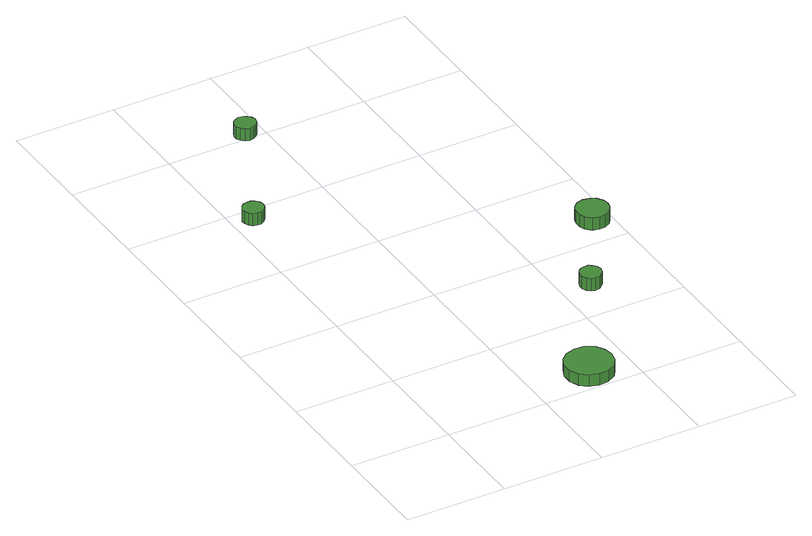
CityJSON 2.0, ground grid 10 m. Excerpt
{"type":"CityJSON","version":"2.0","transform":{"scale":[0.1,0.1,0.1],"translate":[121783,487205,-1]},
"CityObjects":{
"tree1":{"type":"SolitaryVegetationObject","attributes":{"function":"something"},"geometry":[{"type":"MultiSurface","lod":"1","boundaries":[[[0,1,2,3,4,5,6,7,8,9,10,11,12,13,14]],[[15,16,17,18,19,20,21,22,23,24,25,26,27,28,29]],[[0,29,28,1]],[[1,28,27,2]],[[2,27,26,3]],[[3,26,25,4]],[[4,25,24,5]],[[5,24,23,6]],[[6,23,22,7]],[[7,22,21,8]],[[8,21,20,9]],[[9,20,19,10]],[[10,19,18,11]],[[11,18,17,12]],[[12,17,16,13]],[[13,16,15,14]],[[14,15,29,0]]]}]},
"tree2":{"type":"SolitaryVegetationObject","attributes":{"function":"something"},"geometry":[{"type":"MultiSurface","lod":"1","boundaries":[[[30,31,32,33,34,35,36,37,38,39,40,41,42,43,44]],[[45,46,47,48,49,50,51,52,53,54,55,56,57,58,59]],[[30,59,58,31]],[[31,58,57,32]],[[32,57,56,33]],[[33,56,55,34]],[[34,55,54,35]],[[35,54,53,36]],[[36,53,52,37]],[[37,52,51,38]],[[38,51,50,39]],[[39,50,49,40]],[[40,49,48,41]],[[41,48,47,42]],[[42,47,46,43]],[[43,46,45,44]],[[44,45,59,30]]]}]},
"tree3":{"type":"SolitaryVegetationObject","attributes":{"function":"something"},"geometry":[{"type":"MultiSurface","lod":"1","boundaries":[[[60,61,62,63,64,65,66,67,68,69,70,71,72,73,74]],[[75,76,77,78,79,80,81,82,83,84,85,86,87,88,89]],[[60,89,88,61]],[[61,88,87,62]],[[62,87,86,63]],[[63,86,85,64]],[[64,85,84,65]],[[65,84,83,66]],[[66,83,82,67]],[[67,82,81,68]],[[68,81,80,69]],[[69,80,79,70]],[[70,79,78,71]],[[71,78,77,72]],[[72,77,76,73]],[[73,76,75,74]],[[74,75,89,60]]]}]},
"tree4":{"type":"SolitaryVegetationObject","attributes":{"function":"something"},"geometry":[{"type":"MultiSurface","lod":"1","boundaries":[[[90,91,92,93,94,95,96,97,98,99,100,101,102,103,104]],[[105,106,107,108,109,110,111,112,113,114,115,116,117,118,119]],[[90,119,118,91]],[[91,118,117,92]],[[92,117,116,93]],[[93,116,115,94]],[[94,115,114,95]],[[95,114,113,96]],[[96,113,112,97]],[[97,112,111,98]],[[98,111,110,99]],[[99,110,109,100]],[[100,109,108,101]],[[101,108,107,102]],[[102,107,106,103]],[[103,106,105,104]],[[104,105,119,90]]]}]},
"tree5":{"type":"SolitaryVegetationObject","attributes":{"function":"something"},"geometry":[{"type":"MultiSurface","lod":"1","boundaries":[[[120,121,122,123,124,125,126,127,128,129,130,131,132,133,134]],[[135,136,137,138,139,140,141,142,143,144,145,146,147,148,149]],[[120,149,148,121]],[[121,148,147,122]],[[122,147,146,123]],[[123,146,145,124]],[[124,145,144,125]],[[125,144,143,126]],[[126,143,142,127]],[[127,142,141,128]],[[128,141,140,129]],[[129,140,139,130]],[[130,139,138,131]],[[131,138,137,132]],[[132,137,136,133]],[[133,136,135,134]],[[134,135,149,120]]]}]}
},
"vertices":[
[29,382,21],[28,386,21],[25,390,21],[21,392,21],[17,392,21],[13,391,21],[10,388,21],[8,384,21],[8,380,21],[10,376,21],[13,373,21],[17,372,21],[21,372,21],[25,374,21],[28,378,21],[28,378,8],[25,374,8],[21,372,8],[17,372,8],[13,373,8],[10,376,8],[8,380,8],[8,384,8],[10,388,8],[13,391,8],[17,392,8],[21,392,8],[25,390,8],[28,386,8],[29,382,8],
[182,25,17],[180,34,17],[175,42,17],[166,47,17],[157,48,17],[147,45,17],[140,39,17],[136,30,17],[136,20,17],[140,11,17],[147,5,17],[157,2,17],[166,3,17],[175,8,17],[180,15,17],[180,15,5],[175,8,5],[166,3,5],[157,2,5],[147,5,5],[140,11,5],[136,20,5],[136,30,5],[140,39,5],[147,45,5],[157,48,5],[166,47,5],[175,42,5],[180,34,5],[182,25,5],
[89,501,23],[88,505,23],[85,508,23],[82,510,23],[77,511,23],[73,509,23],[70,507,23],[68,503,23],[68,498,23],[70,495,23],[73,492,23],[77,490,23],[82,491,23],[85,493,23],[88,496,23],[88,496,10],[85,493,10],[82,491,10],[77,490,10],[73,492,10],[70,495,10],[68,498,10],[68,503,10],[70,507,10],[73,509,10],[77,511,10],[82,510,10],[85,508,10],[88,505,10],[89,501,10],
[240,145,19],[239,149,19],[236,153,19],[233,155,19],[228,155,19],[224,154,19],[221,151,19],[219,147,19],[219,142,19],[221,138,19],[224,135,19],[228,134,19],[233,134,19],[236,137,19],[239,140,19],[239,140,6],[236,137,6],[233,134,6],[228,134,6],[224,135,6],[221,138,6],[219,142,6],[219,147,6],[221,151,6],[224,154,6],[228,155,6],[233,155,6],[236,153,6],[239,149,6],[240,145,6],
[296,230,21],[295,236,21],[291,242,21],[285,245,21],[279,246,21],[272,244,21],[267,239,21],[265,233,21],[265,227,21],[267,221,21],[272,216,21],[279,214,21],[285,215,21],[291,218,21],[295,224,21],[295,224,8],[291,218,8],[285,215,8],[279,214,8],[272,216,8],[267,221,8],[265,227,8],[265,233,8],[267,239,8],[272,244,8],[279,246,8],[285,245,8],[291,242,8],[295,236,8],[296,230,8]
]}
